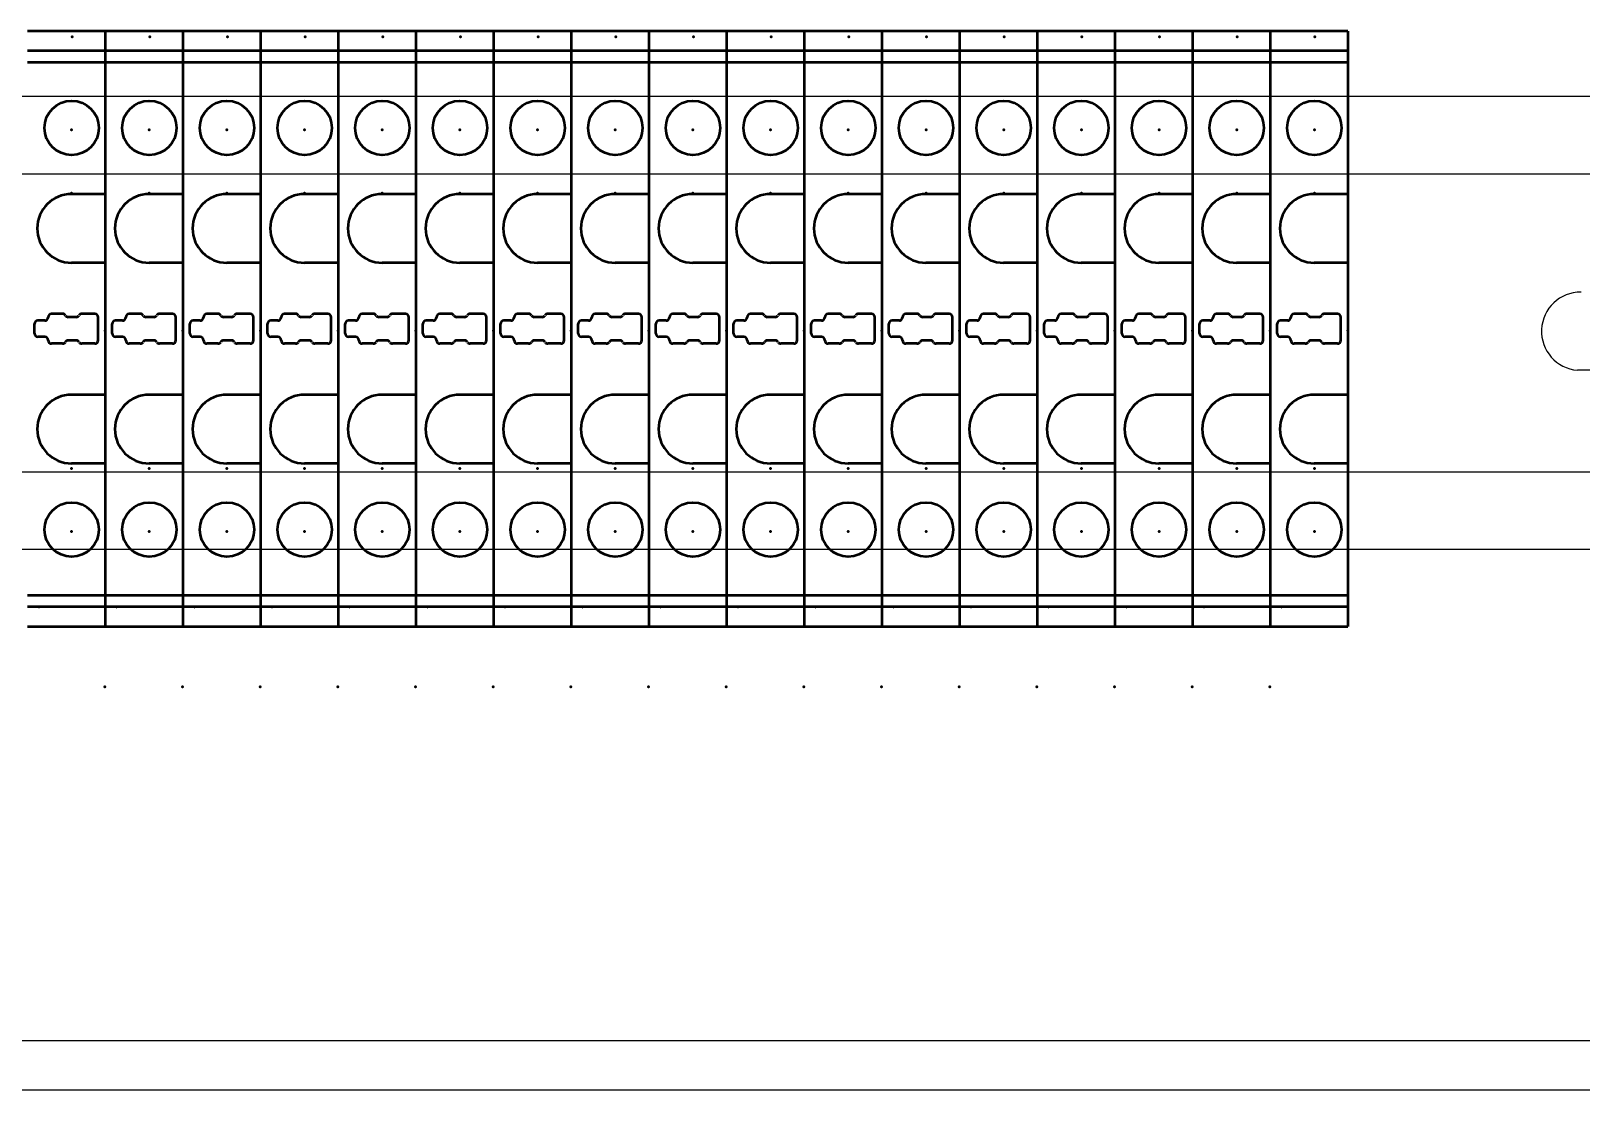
# Model space of a CAD drawing. Header units: millimetres. Extents: x -72 to 2978, y -1067 to 2817.
# Drawn here: x 1109.7 to 1229.4, y 1787.3 to 1869 of the extents above; entities that cross this region are included whole.
import ezdxf

# ---------------------------------------------------------------- set-up
doc = ezdxf.new("R2010")
doc.units = ezdxf.units.MM
doc.linetypes.add('Dashed', pattern=[2, 1, -1])
for name, color, linetype, lineweight in [('2d ConnectionPoints', 7, 'Continuous', 50), ('AM_0', 7, 'Continuous', 50), ('AM_4', 3, 'Continuous', 25), ('AM_9', 6, 'Dashed', 25)]:
    doc.layers.add(name, color=color, linetype=linetype, lineweight=lineweight)

msp = doc.modelspace()

# ---------------------------------------------------------------- linework, layer by layer
at = {"color": 6, "linetype": 'ByBlock'}
for p, q in [((1043.96, 1864), (1281.91, 1864)), ((1043.96, 1858), (1281.95, 1858)), ((1240.9, 1842.84), (1229.17, 1842.84)), ((1043.96, 1835), (1281.95, 1835)), ((1281.95, 1829), (1043.96, 1829))]:
    msp.add_line(p, q, dxfattribs=at)
at = {"color": 30, "true_color": 0xf8991e}
msp.add_line((1283.66, 1791.06), (996.23, 1791.06), dxfattribs=at)
msp.add_line((1290.94, 1787.25), (981.95, 1787.25))
at = {"color": 6, "linetype": 'ByBlock'}
msp.add_arc((1229.41, 1845.85), 3.02, 89.4277, 265.4019, dxfattribs=at)
at = {"layer": '2d ConnectionPoints'}
for p in [(1112.88, 1868.58), (1112.88, 1868.58), (1118.88, 1868.58), (1118.88, 1868.58), (1124.88, 1868.58), (1124.88, 1868.58), (1130.88, 1868.58), (1130.88, 1868.58), (1136.88, 1868.58), (1136.88, 1868.58), (1142.88, 1868.58), (1142.88, 1868.58), (1148.88, 1868.58), (1148.88, 1868.58), (1154.88, 1868.58), (1154.88, 1868.58), (1160.88, 1868.58), (1160.88, 1868.58), (1166.88, 1868.58), (1166.88, 1868.58), (1172.88, 1868.58), (1172.88, 1868.58), (1178.88, 1868.58), (1178.88, 1868.58), (1184.88, 1868.58), (1184.88, 1868.58), (1190.88, 1868.58), (1190.88, 1868.58), (1196.88, 1868.58), (1196.88, 1868.58), (1202.88, 1868.58), (1202.88, 1868.58), (1208.88, 1868.58), (1208.88, 1868.58), (1112.84, 1861.39), (1112.84, 1861.39), (1118.84, 1861.39), (1118.84, 1861.39), (1124.84, 1861.39), (1124.84, 1861.39), (1130.84, 1861.39), (1130.84, 1861.39), (1136.84, 1861.39), (1136.84, 1861.39), (1142.84, 1861.39), (1142.84, 1861.39), (1148.84, 1861.39), (1148.84, 1861.39), (1154.84, 1861.39), (1154.84, 1861.39), (1160.84, 1861.39), (1160.84, 1861.39), (1166.84, 1861.39), (1166.84, 1861.39), (1172.84, 1861.39), (1172.84, 1861.39), (1178.84, 1861.39), (1178.84, 1861.39), (1184.84, 1861.39), (1184.84, 1861.39), (1190.84, 1861.39), (1190.84, 1861.39), (1196.84, 1861.39), (1196.84, 1861.39), (1202.84, 1861.39), (1202.84, 1861.39), (1208.84, 1861.39), (1208.84, 1861.39), (1112.84, 1856.5), (1118.84, 1856.5), (1124.84, 1856.5), (1130.84, 1856.5), (1136.84, 1856.5), (1142.84, 1856.5), (1148.84, 1856.5), (1154.84, 1856.5), (1160.84, 1856.5), (1166.84, 1856.5), (1172.84, 1856.5), (1178.84, 1856.5), (1184.84, 1856.5), (1190.84, 1856.5), (1196.84, 1856.5), (1202.84, 1856.5), (1208.84, 1856.5), (1115.43, 1845.91), (1115.43, 1845.91), (1115.43, 1845.88), (1115.43, 1845.88), (1121.43, 1845.91), (1121.43, 1845.91), (1121.43, 1845.88), (1121.43, 1845.88), (1127.43, 1845.91), (1127.43, 1845.91), (1127.43, 1845.88), (1127.43, 1845.88), (1133.43, 1845.91), (1133.43, 1845.91), (1133.43, 1845.88), (1133.43, 1845.88), (1139.43, 1845.91), (1139.43, 1845.91), (1139.43, 1845.88), (1139.43, 1845.88), (1145.43, 1845.91), (1145.43, 1845.91), (1145.43, 1845.88), (1145.43, 1845.88), (1151.43, 1845.91), (1151.43, 1845.91), (1151.43, 1845.88), (1151.43, 1845.88), (1157.43, 1845.91), (1157.43, 1845.91), (1157.43, 1845.88), (1157.43, 1845.88), (1163.43, 1845.91), (1163.43, 1845.91), (1163.43, 1845.88), (1163.43, 1845.88), (1169.43, 1845.91), (1169.43, 1845.91), (1169.43, 1845.88), (1169.43, 1845.88), (1175.43, 1845.91), (1175.43, 1845.91), (1175.43, 1845.88), (1175.43, 1845.88), (1181.43, 1845.91), (1181.43, 1845.91), (1181.43, 1845.88), (1181.43, 1845.88), (1187.43, 1845.91), (1187.43, 1845.91), (1187.43, 1845.88), (1187.43, 1845.88), (1193.43, 1845.91), (1193.43, 1845.91), (1193.43, 1845.88), (1193.43, 1845.88), (1199.43, 1845.91), (1199.43, 1845.91), (1199.43, 1845.88), (1199.43, 1845.88), (1205.43, 1845.91), (1205.43, 1845.91), (1205.43, 1845.88), (1205.43, 1845.88), (1211.43, 1845.91), (1211.43, 1845.91), (1112.84, 1835.26), (1118.84, 1835.26), (1124.84, 1835.26), (1130.84, 1835.26), (1136.84, 1835.26), (1142.84, 1835.26), (1148.84, 1835.26), (1154.84, 1835.26), (1160.84, 1835.26), (1166.84, 1835.26), (1172.84, 1835.26), (1178.84, 1835.26), (1184.84, 1835.26), (1190.84, 1835.26), (1196.84, 1835.26), (1202.84, 1835.26), (1208.84, 1835.26), (1112.84, 1830.37), (1112.84, 1830.37), (1118.84, 1830.37), (1118.84, 1830.37), (1124.84, 1830.37), (1124.84, 1830.37), (1130.84, 1830.37), (1130.84, 1830.37), (1136.84, 1830.37), (1136.84, 1830.37), (1142.84, 1830.37), (1142.84, 1830.37), (1148.84, 1830.37), (1148.84, 1830.37), (1154.84, 1830.37), (1154.84, 1830.37), (1160.84, 1830.37), (1160.84, 1830.37), (1166.84, 1830.37), (1166.84, 1830.37), (1172.84, 1830.37), (1172.84, 1830.37), (1178.84, 1830.37), (1178.84, 1830.37), (1184.84, 1830.37), (1184.84, 1830.37), (1190.84, 1830.37), (1190.84, 1830.37), (1196.84, 1830.37), (1196.84, 1830.37), (1202.84, 1830.37), (1202.84, 1830.37), (1208.84, 1830.37), (1208.84, 1830.37), (1115.41, 1818.38), (1121.41, 1818.38), (1127.41, 1818.38), (1133.41, 1818.38), (1139.41, 1818.38), (1145.41, 1818.38), (1151.41, 1818.38), (1157.41, 1818.38), (1163.41, 1818.38), (1169.41, 1818.38), (1175.41, 1818.38), (1181.41, 1818.38), (1187.41, 1818.38), (1193.41, 1818.38), (1199.41, 1818.38), (1205.41, 1818.38)]:
    msp.add_point(p, dxfattribs=at)
at = {"layer": 'AM_0'}
for p, q in [((1115.43, 1869.03), (1109.43, 1869.03)), ((1115.43, 1869.03), (1115.43, 1823.05)), ((1121.43, 1869.03), (1115.43, 1869.03)), ((1115.43, 1869.03), (1115.43, 1823.05)), ((1121.43, 1869.03), (1121.43, 1823.05)), ((1127.43, 1869.03), (1121.43, 1869.03)), ((1121.43, 1869.03), (1121.43, 1823.05)), ((1127.43, 1869.03), (1127.43, 1823.05)), ((1133.43, 1869.03), (1127.43, 1869.03)), ((1127.43, 1869.03), (1127.43, 1823.05)), ((1133.43, 1869.03), (1133.43, 1823.05)), ((1139.43, 1869.03), (1133.43, 1869.03)), ((1133.43, 1869.03), (1133.43, 1823.05)), ((1139.43, 1869.03), (1139.43, 1823.05)), ((1145.43, 1869.03), (1139.43, 1869.03)), ((1139.43, 1869.03), (1139.43, 1823.05)), ((1145.43, 1869.03), (1145.43, 1823.05)), ((1151.43, 1869.03), (1145.43, 1869.03)), ((1145.43, 1869.03), (1145.43, 1823.05)), ((1151.43, 1869.03), (1151.43, 1823.05)), ((1157.43, 1869.03), (1151.43, 1869.03)), ((1151.43, 1869.03), (1151.43, 1823.05)), ((1157.43, 1869.03), (1157.43, 1823.05)), ((1163.43, 1869.03), (1157.43, 1869.03)), ((1157.43, 1869.03), (1157.43, 1823.05)), ((1163.43, 1869.03), (1163.43, 1823.05)), ((1169.43, 1869.03), (1163.43, 1869.03)), ((1163.43, 1869.03), (1163.43, 1823.05)), ((1169.43, 1869.03), (1169.43, 1823.05)), ((1175.43, 1869.03), (1169.43, 1869.03)), ((1169.43, 1869.03), (1169.43, 1823.05)), ((1175.43, 1869.03), (1175.43, 1823.05)), ((1181.43, 1869.03), (1175.43, 1869.03)), ((1175.43, 1869.03), (1175.43, 1823.05)), ((1181.43, 1869.03), (1181.43, 1823.05)), ((1187.43, 1869.03), (1181.43, 1869.03)), ((1181.43, 1869.03), (1181.43, 1823.05)), ((1187.43, 1869.03), (1187.43, 1823.05)), ((1193.43, 1869.03), (1187.43, 1869.03)), ((1187.43, 1869.03), (1187.43, 1823.05)), ((1193.43, 1869.03), (1193.43, 1823.05)), ((1199.43, 1869.03), (1193.43, 1869.03)), ((1193.43, 1869.03), (1193.43, 1823.05)), ((1199.43, 1869.03), (1199.43, 1823.05)), ((1205.43, 1869.03), (1199.43, 1869.03)), ((1199.43, 1869.03), (1199.43, 1823.05)), ((1205.43, 1869.03), (1205.43, 1823.05)), ((1211.43, 1869.03), (1205.43, 1869.03)), ((1205.43, 1869.03), (1205.43, 1823.05)), ((1211.43, 1869.03), (1211.43, 1823.05)), ((1115.43, 1867.5), (1109.43, 1867.5)), ((1121.43, 1867.5), (1115.43, 1867.5)), ((1127.43, 1867.5), (1121.43, 1867.5)), ((1133.43, 1867.5), (1127.43, 1867.5)), ((1139.43, 1867.5), (1133.43, 1867.5)), ((1145.43, 1867.5), (1139.43, 1867.5)), ((1151.43, 1867.5), (1145.43, 1867.5)), ((1157.43, 1867.5), (1151.43, 1867.5)), ((1163.43, 1867.5), (1157.43, 1867.5)), ((1169.43, 1867.5), (1163.43, 1867.5)), ((1175.43, 1867.5), (1169.43, 1867.5)), ((1181.43, 1867.5), (1175.43, 1867.5)), ((1187.43, 1867.5), (1181.43, 1867.5)), ((1193.43, 1867.5), (1187.43, 1867.5)), ((1199.43, 1867.5), (1193.43, 1867.5)), ((1205.43, 1867.5), (1199.43, 1867.5)), ((1211.43, 1867.5), (1205.43, 1867.5)), ((1115.43, 1866.61), (1109.43, 1866.61)), ((1121.43, 1866.61), (1115.43, 1866.61)), ((1127.43, 1866.61), (1121.43, 1866.61)), ((1133.43, 1866.61), (1127.43, 1866.61)), ((1139.43, 1866.61), (1133.43, 1866.61)), ((1145.43, 1866.61), (1139.43, 1866.61)), ((1151.43, 1866.61), (1145.43, 1866.61)), ((1157.43, 1866.61), (1151.43, 1866.61)), ((1163.43, 1866.61), (1157.43, 1866.61)), ((1169.43, 1866.61), (1163.43, 1866.61)), ((1175.43, 1866.61), (1169.43, 1866.61)), ((1181.43, 1866.61), (1175.43, 1866.61)), ((1187.43, 1866.61), (1181.43, 1866.61)), ((1193.43, 1866.61), (1187.43, 1866.61)), ((1199.43, 1866.61), (1193.43, 1866.61)), ((1205.43, 1866.61), (1199.43, 1866.61)), ((1211.43, 1866.61), (1205.43, 1866.61)), ((1115.43, 1856.44), (1112.83, 1856.44)), ((1121.43, 1856.44), (1118.83, 1856.44)), ((1127.43, 1856.44), (1124.83, 1856.44)), ((1133.43, 1856.44), (1130.83, 1856.44)), ((1139.43, 1856.44), (1136.83, 1856.44)), ((1145.43, 1856.44), (1142.83, 1856.44)), ((1151.43, 1856.44), (1148.83, 1856.44)), ((1157.43, 1856.44), (1154.83, 1856.44)), ((1163.43, 1856.44), (1160.83, 1856.44)), ((1169.43, 1856.44), (1166.83, 1856.44)), ((1175.43, 1856.44), (1172.83, 1856.44)), ((1181.43, 1856.44), (1178.83, 1856.44)), ((1187.43, 1856.44), (1184.83, 1856.44)), ((1193.43, 1856.44), (1190.83, 1856.44)), ((1199.43, 1856.44), (1196.83, 1856.44)), ((1205.43, 1856.44), (1202.83, 1856.44)), ((1211.43, 1856.44), (1208.83, 1856.44)), ((1115.43, 1851.14), (1112.83, 1851.14)), ((1121.43, 1851.14), (1118.83, 1851.14)), ((1127.43, 1851.14), (1124.83, 1851.14)), ((1133.43, 1851.14), (1130.83, 1851.14)), ((1139.43, 1851.14), (1136.83, 1851.14)), ((1145.43, 1851.14), (1142.83, 1851.14)), ((1151.43, 1851.14), (1148.83, 1851.14)), ((1157.43, 1851.14), (1154.83, 1851.14)), ((1163.43, 1851.14), (1160.83, 1851.14)), ((1169.43, 1851.14), (1166.83, 1851.14)), ((1175.43, 1851.14), (1172.83, 1851.14)), ((1181.43, 1851.14), (1178.83, 1851.14)), ((1187.43, 1851.14), (1184.83, 1851.14)), ((1193.43, 1851.14), (1190.83, 1851.14)), ((1199.43, 1851.14), (1196.83, 1851.14)), ((1205.43, 1851.14), (1202.83, 1851.14)), ((1211.43, 1851.14), (1208.83, 1851.14)), ((1109.98, 1845.67), (1109.98, 1846.42)), ((1110.78, 1846.67), (1110.23, 1846.67)), ((1111.03, 1846.94), (1111.03, 1846.92)), ((1112.14, 1847.19), (1111.28, 1847.19)), ((1113.19, 1846.94), (1112.58, 1846.94)), ((1114.63, 1847.19), (1113.63, 1847.19)), ((1114.88, 1845.14), (1114.88, 1846.94)), ((1115.98, 1845.67), (1115.98, 1846.42)), ((1116.78, 1846.67), (1116.23, 1846.67)), ((1117.03, 1846.94), (1117.03, 1846.92)), ((1118.14, 1847.19), (1117.28, 1847.19)), ((1119.19, 1846.94), (1118.58, 1846.94)), ((1120.63, 1847.19), (1119.63, 1847.19)), ((1120.88, 1845.14), (1120.88, 1846.94)), ((1121.98, 1845.67), (1121.98, 1846.42)), ((1122.78, 1846.67), (1122.23, 1846.67)), ((1123.03, 1846.94), (1123.03, 1846.92)), ((1124.14, 1847.19), (1123.28, 1847.19)), ((1125.19, 1846.94), (1124.58, 1846.94)), ((1126.63, 1847.19), (1125.63, 1847.19)), ((1126.88, 1845.14), (1126.88, 1846.94)), ((1127.98, 1845.67), (1127.98, 1846.42)), ((1128.78, 1846.67), (1128.23, 1846.67)), ((1129.03, 1846.94), (1129.03, 1846.92)), ((1130.14, 1847.19), (1129.28, 1847.19)), ((1131.19, 1846.94), (1130.58, 1846.94)), ((1132.63, 1847.19), (1131.63, 1847.19)), ((1132.88, 1845.14), (1132.88, 1846.94)), ((1133.98, 1845.67), (1133.98, 1846.42)), ((1134.78, 1846.67), (1134.23, 1846.67)), ((1135.03, 1846.94), (1135.03, 1846.92)), ((1136.14, 1847.19), (1135.28, 1847.19)), ((1137.19, 1846.94), (1136.58, 1846.94)), ((1138.63, 1847.19), (1137.63, 1847.19)), ((1138.88, 1845.14), (1138.88, 1846.94)), ((1139.98, 1845.67), (1139.98, 1846.42)), ((1140.78, 1846.67), (1140.23, 1846.67)), ((1141.03, 1846.94), (1141.03, 1846.92)), ((1142.14, 1847.19), (1141.28, 1847.19)), ((1143.19, 1846.94), (1142.58, 1846.94)), ((1144.63, 1847.19), (1143.63, 1847.19)), ((1144.88, 1845.14), (1144.88, 1846.94)), ((1145.98, 1845.67), (1145.98, 1846.42)), ((1146.78, 1846.67), (1146.23, 1846.67)), ((1147.03, 1846.94), (1147.03, 1846.92)), ((1148.14, 1847.19), (1147.28, 1847.19)), ((1149.19, 1846.94), (1148.58, 1846.94)), ((1150.63, 1847.19), (1149.63, 1847.19)), ((1150.88, 1845.14), (1150.88, 1846.94)), ((1151.98, 1845.67), (1151.98, 1846.42)), ((1152.78, 1846.67), (1152.23, 1846.67)), ((1153.03, 1846.94), (1153.03, 1846.92)), ((1154.14, 1847.19), (1153.28, 1847.19)), ((1155.19, 1846.94), (1154.58, 1846.94)), ((1156.63, 1847.19), (1155.63, 1847.19)), ((1156.88, 1845.14), (1156.88, 1846.94)), ((1157.98, 1845.67), (1157.98, 1846.42)), ((1158.78, 1846.67), (1158.23, 1846.67)), ((1159.03, 1846.94), (1159.03, 1846.92)), ((1160.14, 1847.19), (1159.28, 1847.19)), ((1161.19, 1846.94), (1160.58, 1846.94)), ((1162.63, 1847.19), (1161.63, 1847.19)), ((1162.88, 1845.14), (1162.88, 1846.94)), ((1163.98, 1845.67), (1163.98, 1846.42)), ((1164.78, 1846.67), (1164.23, 1846.67)), ((1165.03, 1846.94), (1165.03, 1846.92)), ((1166.14, 1847.19), (1165.28, 1847.19)), ((1167.19, 1846.94), (1166.58, 1846.94)), ((1168.63, 1847.19), (1167.63, 1847.19)), ((1168.88, 1845.14), (1168.88, 1846.94)), ((1169.98, 1845.67), (1169.98, 1846.42)), ((1170.78, 1846.67), (1170.23, 1846.67)), ((1171.03, 1846.94), (1171.03, 1846.92)), ((1172.14, 1847.19), (1171.28, 1847.19)), ((1173.19, 1846.94), (1172.58, 1846.94)), ((1174.63, 1847.19), (1173.63, 1847.19)), ((1174.88, 1845.14), (1174.88, 1846.94)), ((1175.98, 1845.67), (1175.98, 1846.42)), ((1176.78, 1846.67), (1176.23, 1846.67)), ((1177.03, 1846.94), (1177.03, 1846.92)), ((1178.14, 1847.19), (1177.28, 1847.19)), ((1179.19, 1846.94), (1178.58, 1846.94)), ((1180.63, 1847.19), (1179.63, 1847.19)), ((1180.88, 1845.14), (1180.88, 1846.94)), ((1181.98, 1845.67), (1181.98, 1846.42)), ((1182.78, 1846.67), (1182.23, 1846.67)), ((1183.03, 1846.94), (1183.03, 1846.92)), ((1184.14, 1847.19), (1183.28, 1847.19)), ((1185.19, 1846.94), (1184.58, 1846.94)), ((1186.63, 1847.19), (1185.63, 1847.19)), ((1186.88, 1845.14), (1186.88, 1846.94)), ((1187.98, 1845.67), (1187.98, 1846.42)), ((1188.78, 1846.67), (1188.23, 1846.67)), ((1189.03, 1846.94), (1189.03, 1846.92)), ((1190.14, 1847.19), (1189.28, 1847.19)), ((1191.19, 1846.94), (1190.58, 1846.94)), ((1192.63, 1847.19), (1191.63, 1847.19)), ((1192.88, 1845.14), (1192.88, 1846.94)), ((1193.98, 1845.67), (1193.98, 1846.42)), ((1194.78, 1846.67), (1194.23, 1846.67)), ((1195.03, 1846.94), (1195.03, 1846.92)), ((1196.14, 1847.19), (1195.28, 1847.19)), ((1197.19, 1846.94), (1196.58, 1846.94)), ((1198.63, 1847.19), (1197.63, 1847.19)), ((1198.88, 1845.14), (1198.88, 1846.94)), ((1199.98, 1845.67), (1199.98, 1846.42)), ((1200.78, 1846.67), (1200.23, 1846.67)), ((1201.03, 1846.94), (1201.03, 1846.92)), ((1202.14, 1847.19), (1201.28, 1847.19)), ((1203.19, 1846.94), (1202.58, 1846.94)), ((1204.63, 1847.19), (1203.63, 1847.19)), ((1204.88, 1845.14), (1204.88, 1846.94)), ((1205.98, 1845.67), (1205.98, 1846.42)), ((1206.78, 1846.67), (1206.23, 1846.67)), ((1207.03, 1846.94), (1207.03, 1846.92)), ((1208.14, 1847.19), (1207.28, 1847.19)), ((1209.19, 1846.94), (1208.58, 1846.94)), ((1210.63, 1847.19), (1209.63, 1847.19)), ((1210.88, 1845.14), (1210.88, 1846.94)), ((1110.78, 1845.42), (1110.23, 1845.42)), ((1116.78, 1845.42), (1116.23, 1845.42)), ((1122.78, 1845.42), (1122.23, 1845.42)), ((1128.78, 1845.42), (1128.23, 1845.42)), ((1134.78, 1845.42), (1134.23, 1845.42)), ((1140.78, 1845.42), (1140.23, 1845.42)), ((1146.78, 1845.42), (1146.23, 1845.42)), ((1152.78, 1845.42), (1152.23, 1845.42)), ((1158.78, 1845.42), (1158.23, 1845.42)), ((1164.78, 1845.42), (1164.23, 1845.42)), ((1170.78, 1845.42), (1170.23, 1845.42)), ((1176.78, 1845.42), (1176.23, 1845.42)), ((1182.78, 1845.42), (1182.23, 1845.42)), ((1188.78, 1845.42), (1188.23, 1845.42)), ((1194.78, 1845.42), (1194.23, 1845.42)), ((1200.78, 1845.42), (1200.23, 1845.42)), ((1206.78, 1845.42), (1206.23, 1845.42)), ((1111.03, 1845.14), (1111.03, 1845.17)), ((1112.14, 1844.89), (1111.28, 1844.89)), ((1113.19, 1845.14), (1112.58, 1845.14)), ((1114.63, 1844.89), (1113.63, 1844.89)), ((1117.03, 1845.14), (1117.03, 1845.17)), ((1118.14, 1844.89), (1117.28, 1844.89)), ((1119.19, 1845.14), (1118.58, 1845.14)), ((1120.63, 1844.89), (1119.63, 1844.89)), ((1123.03, 1845.14), (1123.03, 1845.17)), ((1124.14, 1844.89), (1123.28, 1844.89)), ((1125.19, 1845.14), (1124.58, 1845.14)), ((1126.63, 1844.89), (1125.63, 1844.89)), ((1129.03, 1845.14), (1129.03, 1845.17)), ((1130.14, 1844.89), (1129.28, 1844.89)), ((1131.19, 1845.14), (1130.58, 1845.14)), ((1132.63, 1844.89), (1131.63, 1844.89)), ((1135.03, 1845.14), (1135.03, 1845.17)), ((1136.14, 1844.89), (1135.28, 1844.89)), ((1137.19, 1845.14), (1136.58, 1845.14)), ((1138.63, 1844.89), (1137.63, 1844.89)), ((1141.03, 1845.14), (1141.03, 1845.17)), ((1142.14, 1844.89), (1141.28, 1844.89)), ((1143.19, 1845.14), (1142.58, 1845.14)), ((1144.63, 1844.89), (1143.63, 1844.89)), ((1147.03, 1845.14), (1147.03, 1845.17)), ((1148.14, 1844.89), (1147.28, 1844.89)), ((1149.19, 1845.14), (1148.58, 1845.14)), ((1150.63, 1844.89), (1149.63, 1844.89)), ((1153.03, 1845.14), (1153.03, 1845.17)), ((1154.14, 1844.89), (1153.28, 1844.89)), ((1155.19, 1845.14), (1154.58, 1845.14)), ((1156.63, 1844.89), (1155.63, 1844.89)), ((1159.03, 1845.14), (1159.03, 1845.17)), ((1160.14, 1844.89), (1159.28, 1844.89)), ((1161.19, 1845.14), (1160.58, 1845.14)), ((1162.63, 1844.89), (1161.63, 1844.89)), ((1165.03, 1845.14), (1165.03, 1845.17)), ((1166.14, 1844.89), (1165.28, 1844.89)), ((1167.19, 1845.14), (1166.58, 1845.14)), ((1168.63, 1844.89), (1167.63, 1844.89)), ((1171.03, 1845.14), (1171.03, 1845.17)), ((1172.14, 1844.89), (1171.28, 1844.89)), ((1173.19, 1845.14), (1172.58, 1845.14)), ((1174.63, 1844.89), (1173.63, 1844.89)), ((1177.03, 1845.14), (1177.03, 1845.17)), ((1178.14, 1844.89), (1177.28, 1844.89)), ((1179.19, 1845.14), (1178.58, 1845.14)), ((1180.63, 1844.89), (1179.63, 1844.89)), ((1183.03, 1845.14), (1183.03, 1845.17)), ((1184.14, 1844.89), (1183.28, 1844.89)), ((1185.19, 1845.14), (1184.58, 1845.14)), ((1186.63, 1844.89), (1185.63, 1844.89)), ((1189.03, 1845.14), (1189.03, 1845.17)), ((1190.14, 1844.89), (1189.28, 1844.89)), ((1191.19, 1845.14), (1190.58, 1845.14)), ((1192.63, 1844.89), (1191.63, 1844.89)), ((1195.03, 1845.14), (1195.03, 1845.17)), ((1196.14, 1844.89), (1195.28, 1844.89)), ((1197.19, 1845.14), (1196.58, 1845.14)), ((1198.63, 1844.89), (1197.63, 1844.89)), ((1201.03, 1845.14), (1201.03, 1845.17)), ((1202.14, 1844.89), (1201.28, 1844.89)), ((1203.19, 1845.14), (1202.58, 1845.14)), ((1204.63, 1844.89), (1203.63, 1844.89)), ((1207.03, 1845.14), (1207.03, 1845.17)), ((1208.14, 1844.89), (1207.28, 1844.89)), ((1209.19, 1845.14), (1208.58, 1845.14)), ((1210.63, 1844.89), (1209.63, 1844.89)), ((1115.43, 1840.94), (1112.83, 1840.94)), ((1121.43, 1840.94), (1118.83, 1840.94)), ((1127.43, 1840.94), (1124.83, 1840.94)), ((1133.43, 1840.94), (1130.83, 1840.94)), ((1139.43, 1840.94), (1136.83, 1840.94)), ((1145.43, 1840.94), (1142.83, 1840.94)), ((1151.43, 1840.94), (1148.83, 1840.94)), ((1157.43, 1840.94), (1154.83, 1840.94)), ((1163.43, 1840.94), (1160.83, 1840.94)), ((1169.43, 1840.94), (1166.83, 1840.94)), ((1175.43, 1840.94), (1172.83, 1840.94)), ((1181.43, 1840.94), (1178.83, 1840.94)), ((1187.43, 1840.94), (1184.83, 1840.94)), ((1193.43, 1840.94), (1190.83, 1840.94)), ((1199.43, 1840.94), (1196.83, 1840.94)), ((1205.43, 1840.94), (1202.83, 1840.94)), ((1211.43, 1840.94), (1208.83, 1840.94)), ((1115.43, 1835.64), (1112.83, 1835.64)), ((1121.43, 1835.64), (1118.83, 1835.64)), ((1127.43, 1835.64), (1124.83, 1835.64)), ((1133.43, 1835.64), (1130.83, 1835.64)), ((1139.43, 1835.64), (1136.83, 1835.64)), ((1145.43, 1835.64), (1142.83, 1835.64)), ((1151.43, 1835.64), (1148.83, 1835.64)), ((1157.43, 1835.64), (1154.83, 1835.64)), ((1163.43, 1835.64), (1160.83, 1835.64)), ((1169.43, 1835.64), (1166.83, 1835.64)), ((1175.43, 1835.64), (1172.83, 1835.64)), ((1181.43, 1835.64), (1178.83, 1835.64)), ((1187.43, 1835.64), (1184.83, 1835.64)), ((1193.43, 1835.64), (1190.83, 1835.64)), ((1199.43, 1835.64), (1196.83, 1835.64)), ((1205.43, 1835.64), (1202.83, 1835.64)), ((1211.43, 1835.64), (1208.83, 1835.64)), ((1109.43, 1825.47), (1115.43, 1825.47)), ((1115.43, 1825.47), (1121.43, 1825.47)), ((1121.43, 1825.47), (1127.43, 1825.47)), ((1127.43, 1825.47), (1133.43, 1825.47)), ((1133.43, 1825.47), (1139.43, 1825.47)), ((1139.43, 1825.47), (1145.43, 1825.47)), ((1145.43, 1825.47), (1151.43, 1825.47)), ((1151.43, 1825.47), (1157.43, 1825.47)), ((1157.43, 1825.47), (1163.43, 1825.47)), ((1163.43, 1825.47), (1169.43, 1825.47)), ((1169.43, 1825.47), (1175.43, 1825.47)), ((1175.43, 1825.47), (1181.43, 1825.47)), ((1181.43, 1825.47), (1187.43, 1825.47)), ((1187.43, 1825.47), (1193.43, 1825.47)), ((1193.43, 1825.47), (1199.43, 1825.47)), ((1199.43, 1825.47), (1205.43, 1825.47)), ((1205.43, 1825.47), (1211.43, 1825.47)), ((1109.43, 1824.59), (1115.43, 1824.59)), ((1115.43, 1824.59), (1121.43, 1824.59)), ((1121.43, 1824.59), (1127.43, 1824.59)), ((1127.43, 1824.59), (1133.43, 1824.59)), ((1133.43, 1824.59), (1139.43, 1824.59)), ((1139.43, 1824.59), (1145.43, 1824.59)), ((1145.43, 1824.59), (1151.43, 1824.59)), ((1151.43, 1824.59), (1157.43, 1824.59)), ((1157.43, 1824.59), (1163.43, 1824.59)), ((1163.43, 1824.59), (1169.43, 1824.59)), ((1169.43, 1824.59), (1175.43, 1824.59)), ((1175.43, 1824.59), (1181.43, 1824.59)), ((1181.43, 1824.59), (1187.43, 1824.59)), ((1187.43, 1824.59), (1193.43, 1824.59)), ((1193.43, 1824.59), (1199.43, 1824.59)), ((1199.43, 1824.59), (1205.43, 1824.59)), ((1205.43, 1824.59), (1211.43, 1824.59)), ((1109.43, 1823.05), (1115.43, 1823.05)), ((1115.43, 1823.05), (1121.43, 1823.05)), ((1121.43, 1823.05), (1127.43, 1823.05)), ((1127.43, 1823.05), (1133.43, 1823.05)), ((1133.43, 1823.05), (1139.43, 1823.05)), ((1139.43, 1823.05), (1145.43, 1823.05)), ((1145.43, 1823.05), (1151.43, 1823.05)), ((1151.43, 1823.05), (1157.43, 1823.05)), ((1157.43, 1823.05), (1163.43, 1823.05)), ((1163.43, 1823.05), (1169.43, 1823.05)), ((1169.43, 1823.05), (1175.43, 1823.05)), ((1175.43, 1823.05), (1181.43, 1823.05)), ((1181.43, 1823.05), (1187.43, 1823.05)), ((1187.43, 1823.05), (1193.43, 1823.05)), ((1193.43, 1823.05), (1199.43, 1823.05)), ((1199.43, 1823.05), (1205.43, 1823.05)), ((1205.43, 1823.05), (1211.43, 1823.05))]:
    msp.add_line(p, q, dxfattribs=at)
for centre in [(1112.84, 1861.55), (1118.84, 1861.55), (1124.84, 1861.55), (1130.84, 1861.55), (1136.84, 1861.55), (1142.84, 1861.55), (1148.84, 1861.55), (1154.84, 1861.55), (1160.84, 1861.55), (1166.84, 1861.55), (1172.84, 1861.55), (1178.84, 1861.55), (1184.84, 1861.55), (1190.84, 1861.55), (1196.84, 1861.55), (1202.84, 1861.55), (1208.84, 1861.55), (1112.84, 1830.53), (1118.84, 1830.53), (1124.84, 1830.53), (1130.84, 1830.53), (1136.84, 1830.53), (1142.84, 1830.53), (1148.84, 1830.53), (1154.84, 1830.53), (1160.84, 1830.53), (1166.84, 1830.53), (1172.84, 1830.53), (1178.84, 1830.53), (1184.84, 1830.53), (1190.84, 1830.53), (1196.84, 1830.53), (1202.84, 1830.53), (1208.84, 1830.53)]:
    msp.add_circle(centre, 2.1, dxfattribs=at)
for centre, radius, start, end in [((1112.83, 1853.79), 2.65, 90, 270), ((1118.83, 1853.79), 2.65, 90, 270), ((1124.83, 1853.79), 2.65, 90, 270), ((1130.83, 1853.79), 2.65, 90, 270), ((1136.83, 1853.79), 2.65, 90, 270), ((1142.83, 1853.79), 2.65, 90, 270), ((1148.83, 1853.79), 2.65, 90, 270), ((1154.83, 1853.79), 2.65, 90, 270), ((1160.83, 1853.79), 2.65, 90, 270), ((1166.83, 1853.79), 2.65, 90, 270), ((1172.83, 1853.79), 2.65, 90, 270), ((1178.83, 1853.79), 2.65, 90, 270), ((1184.83, 1853.79), 2.65, 90, 270), ((1190.83, 1853.79), 2.65, 90, 270), ((1196.83, 1853.79), 2.65, 90, 270), ((1202.83, 1853.79), 2.65, 90, 270), ((1208.83, 1853.79), 2.65, 90, 270), ((1110.23, 1846.42), 0.25, 90, 180), ((1110.78, 1846.92), 0.25, 270, 0), ((1111.28, 1846.94), 0.25, 90, 180), ((1112.14, 1846.94), 0.25, 30, 90), ((1112.58, 1847.19), 0.25, 210, 270), ((1113.19, 1847.19), 0.25, 270, 330), ((1113.63, 1846.94), 0.25, 90, 150), ((1114.63, 1846.94), 0.25, 0, 90), ((1116.23, 1846.42), 0.25, 90, 180), ((1116.78, 1846.92), 0.25, 270, 0), ((1117.28, 1846.94), 0.25, 90, 180), ((1118.14, 1846.94), 0.25, 30, 90), ((1118.58, 1847.19), 0.25, 210, 270), ((1119.19, 1847.19), 0.25, 270, 330), ((1119.63, 1846.94), 0.25, 90, 150), ((1120.63, 1846.94), 0.25, 0, 90), ((1122.23, 1846.42), 0.25, 90, 180), ((1122.78, 1846.92), 0.25, 270, 0), ((1123.28, 1846.94), 0.25, 90, 180), ((1124.14, 1846.94), 0.25, 30, 90), ((1124.58, 1847.19), 0.25, 210, 270), ((1125.19, 1847.19), 0.25, 270, 330), ((1125.63, 1846.94), 0.25, 90, 150), ((1126.63, 1846.94), 0.25, 0, 90), ((1128.23, 1846.42), 0.25, 90, 180), ((1128.78, 1846.92), 0.25, 270, 0), ((1129.28, 1846.94), 0.25, 90, 180), ((1130.14, 1846.94), 0.25, 30, 90), ((1130.58, 1847.19), 0.25, 210, 270), ((1131.19, 1847.19), 0.25, 270, 330), ((1131.63, 1846.94), 0.25, 90, 150), ((1132.63, 1846.94), 0.25, 0, 90), ((1134.23, 1846.42), 0.25, 90, 180), ((1134.78, 1846.92), 0.25, 270, 0), ((1135.28, 1846.94), 0.25, 90, 180), ((1136.14, 1846.94), 0.25, 30, 90), ((1136.58, 1847.19), 0.25, 210, 270), ((1137.19, 1847.19), 0.25, 270, 330), ((1137.63, 1846.94), 0.25, 90, 150), ((1138.63, 1846.94), 0.25, 0, 90), ((1140.23, 1846.42), 0.25, 90, 180), ((1140.78, 1846.92), 0.25, 270, 0), ((1141.28, 1846.94), 0.25, 90, 180), ((1142.14, 1846.94), 0.25, 30, 90), ((1142.58, 1847.19), 0.25, 210, 270), ((1143.19, 1847.19), 0.25, 270, 330), ((1143.63, 1846.94), 0.25, 90, 150), ((1144.63, 1846.94), 0.25, 0, 90), ((1146.23, 1846.42), 0.25, 90, 180), ((1146.78, 1846.92), 0.25, 270, 0), ((1147.28, 1846.94), 0.25, 90, 180), ((1148.14, 1846.94), 0.25, 30, 90), ((1148.58, 1847.19), 0.25, 210, 270), ((1149.19, 1847.19), 0.25, 270, 330), ((1149.63, 1846.94), 0.25, 90, 150), ((1150.63, 1846.94), 0.25, 0, 90), ((1152.23, 1846.42), 0.25, 90, 180), ((1152.78, 1846.92), 0.25, 270, 0), ((1153.28, 1846.94), 0.25, 90, 180), ((1154.14, 1846.94), 0.25, 30, 90), ((1154.58, 1847.19), 0.25, 210, 270), ((1155.19, 1847.19), 0.25, 270, 330), ((1155.63, 1846.94), 0.25, 90, 150), ((1156.63, 1846.94), 0.25, 0, 90), ((1158.23, 1846.42), 0.25, 90, 180), ((1158.78, 1846.92), 0.25, 270, 0), ((1159.28, 1846.94), 0.25, 90, 180), ((1160.14, 1846.94), 0.25, 30, 90), ((1160.58, 1847.19), 0.25, 210, 270), ((1161.19, 1847.19), 0.25, 270, 330), ((1161.63, 1846.94), 0.25, 90, 150), ((1162.63, 1846.94), 0.25, 0, 90), ((1164.23, 1846.42), 0.25, 90, 180), ((1164.78, 1846.92), 0.25, 270, 0), ((1165.28, 1846.94), 0.25, 90, 180), ((1166.14, 1846.94), 0.25, 30, 90), ((1166.58, 1847.19), 0.25, 210, 270), ((1167.19, 1847.19), 0.25, 270, 330), ((1167.63, 1846.94), 0.25, 90, 150), ((1168.63, 1846.94), 0.25, 0, 90), ((1170.23, 1846.42), 0.25, 90, 180), ((1170.78, 1846.92), 0.25, 270, 0), ((1171.28, 1846.94), 0.25, 90, 180), ((1172.14, 1846.94), 0.25, 30, 90), ((1172.58, 1847.19), 0.25, 210, 270), ((1173.19, 1847.19), 0.25, 270, 330), ((1173.63, 1846.94), 0.25, 90, 150), ((1174.63, 1846.94), 0.25, 0, 90), ((1176.23, 1846.42), 0.25, 90, 180), ((1176.78, 1846.92), 0.25, 270, 0), ((1177.28, 1846.94), 0.25, 90, 180), ((1178.14, 1846.94), 0.25, 30, 90), ((1178.58, 1847.19), 0.25, 210, 270), ((1179.19, 1847.19), 0.25, 270, 330), ((1179.63, 1846.94), 0.25, 90, 150), ((1180.63, 1846.94), 0.25, 0, 90), ((1182.23, 1846.42), 0.25, 90, 180), ((1182.78, 1846.92), 0.25, 270, 0), ((1183.28, 1846.94), 0.25, 90, 180), ((1184.14, 1846.94), 0.25, 30, 90), ((1184.58, 1847.19), 0.25, 210, 270), ((1185.19, 1847.19), 0.25, 270, 330), ((1185.63, 1846.94), 0.25, 90, 150), ((1186.63, 1846.94), 0.25, 0, 90), ((1188.23, 1846.42), 0.25, 90, 180), ((1188.78, 1846.92), 0.25, 270, 0), ((1189.28, 1846.94), 0.25, 90, 180), ((1190.14, 1846.94), 0.25, 30, 90), ((1190.58, 1847.19), 0.25, 210, 270), ((1191.19, 1847.19), 0.25, 270, 330), ((1191.63, 1846.94), 0.25, 90, 150), ((1192.63, 1846.94), 0.25, 0, 90), ((1194.23, 1846.42), 0.25, 90, 180), ((1194.78, 1846.92), 0.25, 270, 0), ((1195.28, 1846.94), 0.25, 90, 180), ((1196.14, 1846.94), 0.25, 30, 90), ((1196.58, 1847.19), 0.25, 210, 270), ((1197.19, 1847.19), 0.25, 270, 330), ((1197.63, 1846.94), 0.25, 90, 150), ((1198.63, 1846.94), 0.25, 0, 90), ((1200.23, 1846.42), 0.25, 90, 180), ((1200.78, 1846.92), 0.25, 270, 0), ((1201.28, 1846.94), 0.25, 90, 180), ((1202.14, 1846.94), 0.25, 30, 90), ((1202.58, 1847.19), 0.25, 210, 270), ((1203.19, 1847.19), 0.25, 270, 330), ((1203.63, 1846.94), 0.25, 90, 150), ((1204.63, 1846.94), 0.25, 0, 90), ((1206.23, 1846.42), 0.25, 90, 180), ((1206.78, 1846.92), 0.25, 270, 0), ((1207.28, 1846.94), 0.25, 90, 180), ((1208.14, 1846.94), 0.25, 30, 90), ((1208.58, 1847.19), 0.25, 210, 270), ((1209.19, 1847.19), 0.25, 270, 330), ((1209.63, 1846.94), 0.25, 90, 150), ((1210.63, 1846.94), 0.25, 0, 90), ((1110.23, 1845.67), 0.25, 180, 270), ((1110.78, 1845.17), 0.25, 360, 90), ((1116.23, 1845.67), 0.25, 180, 270), ((1116.78, 1845.17), 0.25, 360, 90), ((1122.23, 1845.67), 0.25, 180, 270), ((1122.78, 1845.17), 0.25, 360, 90), ((1128.23, 1845.67), 0.25, 180, 270), ((1128.78, 1845.17), 0.25, 360, 90), ((1134.23, 1845.67), 0.25, 180, 270), ((1134.78, 1845.17), 0.25, 360, 90), ((1140.23, 1845.67), 0.25, 180, 270), ((1140.78, 1845.17), 0.25, 360, 90), ((1146.23, 1845.67), 0.25, 180, 270), ((1146.78, 1845.17), 0.25, 360, 90), ((1152.23, 1845.67), 0.25, 180, 270), ((1152.78, 1845.17), 0.25, 360, 90), ((1158.23, 1845.67), 0.25, 180, 270), ((1158.78, 1845.17), 0.25, 360, 90), ((1164.23, 1845.67), 0.25, 180, 270), ((1164.78, 1845.17), 0.25, 360, 90), ((1170.23, 1845.67), 0.25, 180, 270), ((1170.78, 1845.17), 0.25, 360, 90), ((1176.23, 1845.67), 0.25, 180, 270), ((1176.78, 1845.17), 0.25, 360, 90), ((1182.23, 1845.67), 0.25, 180, 270), ((1182.78, 1845.17), 0.25, 360, 90), ((1188.23, 1845.67), 0.25, 180, 270), ((1188.78, 1845.17), 0.25, 360, 90), ((1194.23, 1845.67), 0.25, 180, 270), ((1194.78, 1845.17), 0.25, 360, 90), ((1200.23, 1845.67), 0.25, 180, 270), ((1200.78, 1845.17), 0.25, 360, 90), ((1206.23, 1845.67), 0.25, 180, 270), ((1206.78, 1845.17), 0.25, 360, 90), ((1111.28, 1845.14), 0.25, 180, 270), ((1112.14, 1845.14), 0.25, 270, 330), ((1112.58, 1844.89), 0.25, 90, 150), ((1113.19, 1844.89), 0.25, 30, 90), ((1113.63, 1845.14), 0.25, 210, 270), ((1114.63, 1845.14), 0.25, 270, 360), ((1117.28, 1845.14), 0.25, 180, 270), ((1118.14, 1845.14), 0.25, 270, 330), ((1118.58, 1844.89), 0.25, 90, 150), ((1119.19, 1844.89), 0.25, 30, 90), ((1119.63, 1845.14), 0.25, 210, 270), ((1120.63, 1845.14), 0.25, 270, 360), ((1123.28, 1845.14), 0.25, 180, 270), ((1124.14, 1845.14), 0.25, 270, 330), ((1124.58, 1844.89), 0.25, 90, 150), ((1125.19, 1844.89), 0.25, 30, 90), ((1125.63, 1845.14), 0.25, 210, 270), ((1126.63, 1845.14), 0.25, 270, 360), ((1129.28, 1845.14), 0.25, 180, 270), ((1130.14, 1845.14), 0.25, 270, 330), ((1130.58, 1844.89), 0.25, 90, 150), ((1131.19, 1844.89), 0.25, 30, 90), ((1131.63, 1845.14), 0.25, 210, 270), ((1132.63, 1845.14), 0.25, 270, 360), ((1135.28, 1845.14), 0.25, 180, 270), ((1136.14, 1845.14), 0.25, 270, 330), ((1136.58, 1844.89), 0.25, 90, 150), ((1137.19, 1844.89), 0.25, 30, 90), ((1137.63, 1845.14), 0.25, 210, 270), ((1138.63, 1845.14), 0.25, 270, 360), ((1141.28, 1845.14), 0.25, 180, 270), ((1142.14, 1845.14), 0.25, 270, 330), ((1142.58, 1844.89), 0.25, 90, 150), ((1143.19, 1844.89), 0.25, 30, 90), ((1143.63, 1845.14), 0.25, 210, 270), ((1144.63, 1845.14), 0.25, 270, 360), ((1147.28, 1845.14), 0.25, 180, 270), ((1148.14, 1845.14), 0.25, 270, 330), ((1148.58, 1844.89), 0.25, 90, 150), ((1149.19, 1844.89), 0.25, 30, 90), ((1149.63, 1845.14), 0.25, 210, 270), ((1150.63, 1845.14), 0.25, 270, 360), ((1153.28, 1845.14), 0.25, 180, 270), ((1154.14, 1845.14), 0.25, 270, 330), ((1154.58, 1844.89), 0.25, 90, 150), ((1155.19, 1844.89), 0.25, 30, 90), ((1155.63, 1845.14), 0.25, 210, 270), ((1156.63, 1845.14), 0.25, 270, 360), ((1159.28, 1845.14), 0.25, 180, 270), ((1160.14, 1845.14), 0.25, 270, 330), ((1160.58, 1844.89), 0.25, 90, 150), ((1161.19, 1844.89), 0.25, 30, 90), ((1161.63, 1845.14), 0.25, 210, 270), ((1162.63, 1845.14), 0.25, 270, 360), ((1165.28, 1845.14), 0.25, 180, 270), ((1166.14, 1845.14), 0.25, 270, 330), ((1166.58, 1844.89), 0.25, 90, 150), ((1167.19, 1844.89), 0.25, 30, 90), ((1167.63, 1845.14), 0.25, 210, 270), ((1168.63, 1845.14), 0.25, 270, 360), ((1171.28, 1845.14), 0.25, 180, 270), ((1172.14, 1845.14), 0.25, 270, 330), ((1172.58, 1844.89), 0.25, 90, 150), ((1173.19, 1844.89), 0.25, 30, 90), ((1173.63, 1845.14), 0.25, 210, 270), ((1174.63, 1845.14), 0.25, 270, 360), ((1177.28, 1845.14), 0.25, 180, 270), ((1178.14, 1845.14), 0.25, 270, 330), ((1178.58, 1844.89), 0.25, 90, 150), ((1179.19, 1844.89), 0.25, 30, 90), ((1179.63, 1845.14), 0.25, 210, 270), ((1180.63, 1845.14), 0.25, 270, 360), ((1183.28, 1845.14), 0.25, 180, 270), ((1184.14, 1845.14), 0.25, 270, 330), ((1184.58, 1844.89), 0.25, 90, 150), ((1185.19, 1844.89), 0.25, 30, 90), ((1185.63, 1845.14), 0.25, 210, 270), ((1186.63, 1845.14), 0.25, 270, 360), ((1189.28, 1845.14), 0.25, 180, 270), ((1190.14, 1845.14), 0.25, 270, 330), ((1190.58, 1844.89), 0.25, 90, 150), ((1191.19, 1844.89), 0.25, 30, 90), ((1191.63, 1845.14), 0.25, 210, 270), ((1192.63, 1845.14), 0.25, 270, 360), ((1195.28, 1845.14), 0.25, 180, 270), ((1196.14, 1845.14), 0.25, 270, 330), ((1196.58, 1844.89), 0.25, 90, 150), ((1197.19, 1844.89), 0.25, 30, 90), ((1197.63, 1845.14), 0.25, 210, 270), ((1198.63, 1845.14), 0.25, 270, 360), ((1201.28, 1845.14), 0.25, 180, 270), ((1202.14, 1845.14), 0.25, 270, 330), ((1202.58, 1844.89), 0.25, 90, 150), ((1203.19, 1844.89), 0.25, 30, 90), ((1203.63, 1845.14), 0.25, 210, 270), ((1204.63, 1845.14), 0.25, 270, 360), ((1207.28, 1845.14), 0.25, 180, 270), ((1208.14, 1845.14), 0.25, 270, 330), ((1208.58, 1844.89), 0.25, 90, 150), ((1209.19, 1844.89), 0.25, 30, 90), ((1209.63, 1845.14), 0.25, 210, 270), ((1210.63, 1845.14), 0.25, 270, 360), ((1112.83, 1838.29), 2.65, 90, 270), ((1118.83, 1838.29), 2.65, 90, 270), ((1124.83, 1838.29), 2.65, 90, 270), ((1130.83, 1838.29), 2.65, 90, 270), ((1136.83, 1838.29), 2.65, 90, 270), ((1142.83, 1838.29), 2.65, 90, 270), ((1148.83, 1838.29), 2.65, 90, 270), ((1154.83, 1838.29), 2.65, 90, 270), ((1160.83, 1838.29), 2.65, 90, 270), ((1166.83, 1838.29), 2.65, 90, 270), ((1172.83, 1838.29), 2.65, 90, 270), ((1178.83, 1838.29), 2.65, 90, 270), ((1184.83, 1838.29), 2.65, 90, 270), ((1190.83, 1838.29), 2.65, 90, 270), ((1196.83, 1838.29), 2.65, 90, 270), ((1202.83, 1838.29), 2.65, 90, 270), ((1208.83, 1838.29), 2.65, 90, 270)]:
    msp.add_arc(centre, radius, start, end, dxfattribs=at)
at = {"layer": 'AM_4'}
for points in [[(1110, 1824.48), (1110, 1824.49), (1110, 1824.5)], [(1116, 1824.48), (1116, 1824.49), (1116, 1824.5)], [(1122, 1824.48), (1122, 1824.49), (1122, 1824.5)], [(1128, 1824.48), (1128, 1824.49), (1128, 1824.5)], [(1134, 1824.48), (1134, 1824.49), (1134, 1824.5)], [(1140, 1824.48), (1140, 1824.49), (1140, 1824.5)], [(1146, 1824.48), (1146, 1824.49), (1146, 1824.5)], [(1152, 1824.48), (1152, 1824.49), (1152, 1824.5)], [(1158, 1824.48), (1158, 1824.49), (1158, 1824.5)], [(1164, 1824.48), (1164, 1824.49), (1164, 1824.5)], [(1170, 1824.48), (1170, 1824.49), (1170, 1824.5)], [(1176, 1824.48), (1176, 1824.49), (1176, 1824.5)], [(1182, 1824.48), (1182, 1824.49), (1182, 1824.5)], [(1188, 1824.48), (1188, 1824.49), (1188, 1824.5)], [(1194, 1824.48), (1194, 1824.49), (1194, 1824.5)], [(1200, 1824.48), (1200, 1824.49), (1200, 1824.5)], [(1206, 1824.48), (1206, 1824.49), (1206, 1824.5)]]:
    msp.add_lwpolyline(points, dxfattribs=at)
at = {"layer": 'AM_9'}
for points in [[(1110.3, 1824.49), (1110.32, 1824.5), (1110.32, 1824.5)], [(1116.3, 1824.49), (1116.32, 1824.5), (1116.32, 1824.5)], [(1122.3, 1824.49), (1122.32, 1824.5), (1122.32, 1824.5)], [(1128.3, 1824.49), (1128.32, 1824.5), (1128.32, 1824.5)], [(1134.3, 1824.49), (1134.32, 1824.5), (1134.32, 1824.5)], [(1140.3, 1824.49), (1140.32, 1824.5), (1140.32, 1824.5)], [(1146.3, 1824.49), (1146.32, 1824.5), (1146.32, 1824.5)], [(1152.3, 1824.49), (1152.32, 1824.5), (1152.32, 1824.5)], [(1158.3, 1824.49), (1158.32, 1824.5), (1158.32, 1824.5)], [(1164.3, 1824.49), (1164.32, 1824.5), (1164.32, 1824.5)], [(1170.3, 1824.49), (1170.32, 1824.5), (1170.32, 1824.5)], [(1176.3, 1824.49), (1176.32, 1824.5), (1176.32, 1824.5)], [(1182.3, 1824.49), (1182.32, 1824.5), (1182.32, 1824.5)], [(1188.3, 1824.49), (1188.32, 1824.5), (1188.32, 1824.5)], [(1194.3, 1824.49), (1194.32, 1824.5), (1194.32, 1824.5)], [(1200.3, 1824.49), (1200.32, 1824.5), (1200.32, 1824.5)], [(1206.3, 1824.49), (1206.32, 1824.5), (1206.32, 1824.5)]]:
    msp.add_lwpolyline(points, dxfattribs=at)

doc.saveas('drawing.dxf')
